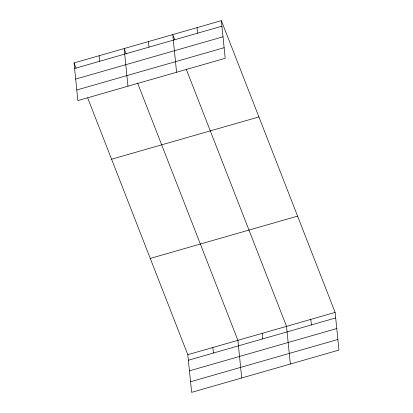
<?xml version="1.0" encoding="UTF-8"?>
<svg xmlns="http://www.w3.org/2000/svg" width="413" height="413" viewBox="0 0 413 413"><rect width="100%" height="100%" fill="white"/><g stroke="black" fill="none" stroke-linecap="round" stroke-linejoin="round"><path stroke-width="0.62" d="M221.373 20.65L225.199 58.31L77.866 100.591L74.041 62.931L221.373 20.65L335.134 312.409L338.959 350.069L191.627 392.35L187.801 354.69L87.69 97.943M74.603 68.475L221.936 26.195M75.677 79.074L223.015 36.793M76.787 89.993L224.125 47.712M111.582 159.211L258.915 116.931M150.26 258.409L297.592 216.128M187.801 354.69L335.134 312.409M188.364 360.229L335.697 317.948M189.438 370.828L336.776 328.547M190.548 381.751L337.886 339.471M174.802 39.855L172.753 34.604L176.578 72.265M186.175 69.028L286.514 326.358L290.339 364.023M126.182 53.809L124.132 48.553L127.958 86.219M137.555 82.982L237.893 340.312L241.719 377.972M74.041 62.931L76.09 68.181M310.824 319.383L311.387 324.928M262.203 333.337L262.766 338.877M197.063 27.625L197.626 33.169M212.845 347.498L213.407 353.043M148.443 41.579L149.005 47.123M99.089 55.745L99.652 61.284"/></g></svg>
